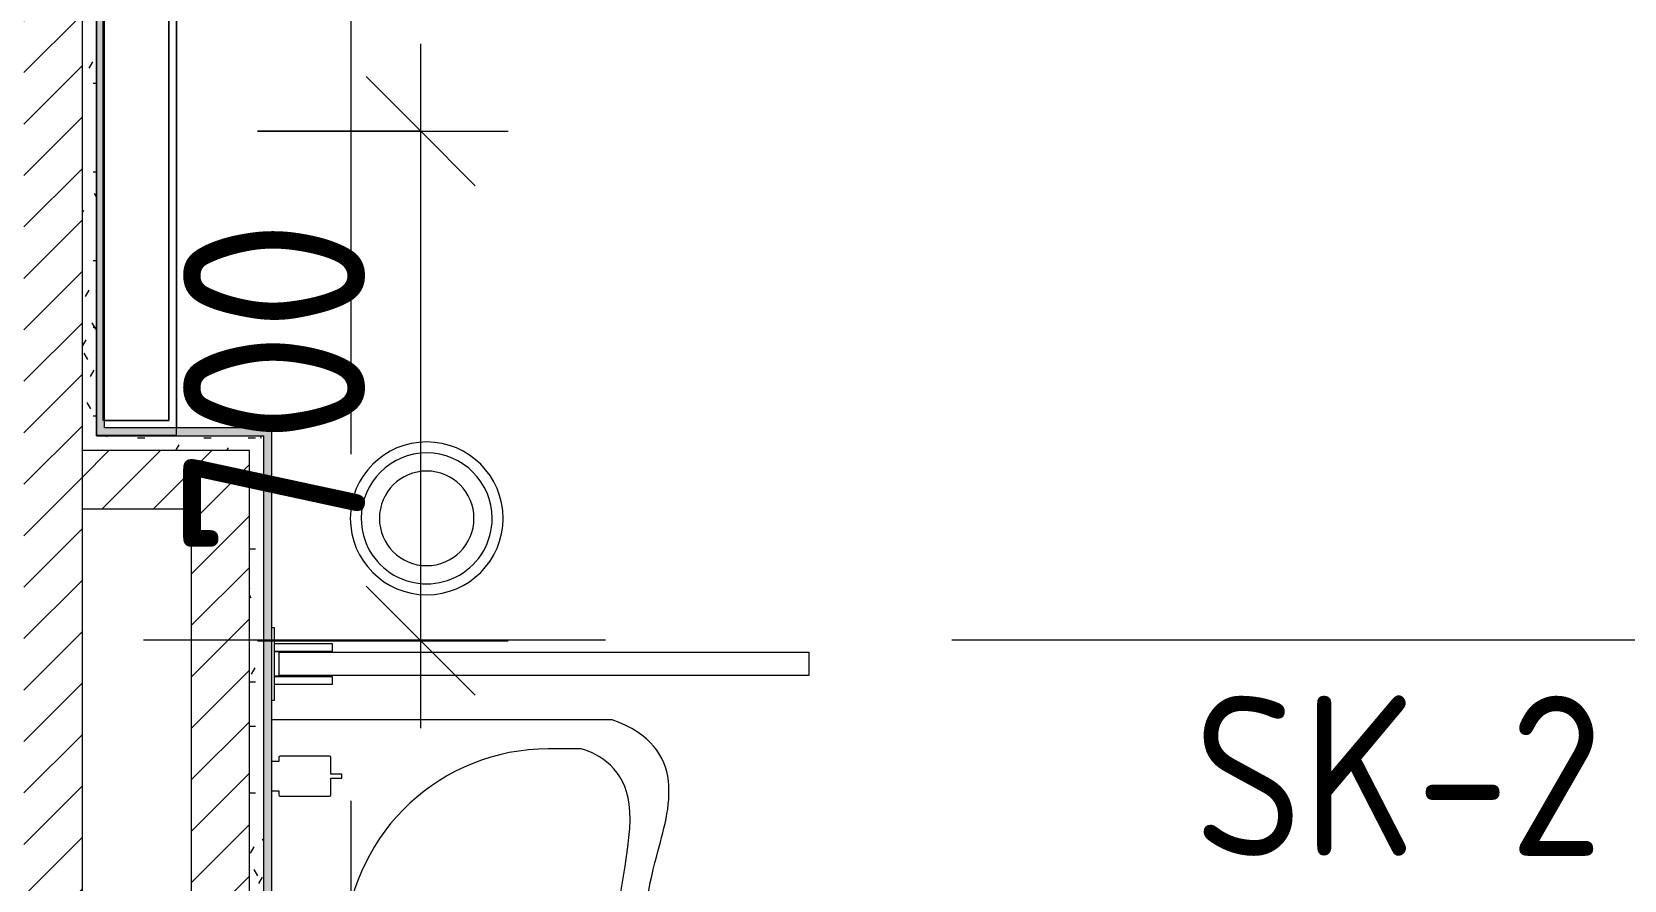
# Model space of a CAD drawing. Header units: millimetres. Extents: x 1322 to 199238, y -8553 to 29000.
# Drawn here: x 18690 to 20879, y 7470 to 8635 of the extents above; entities that cross this region are included whole.
import ezdxf

# ---------------------------------------------------------------- set-up
doc = ezdxf.new("R2010")
doc.units = ezdxf.units.MM
doc.linetypes.add('Осевая', pattern=[3175, 635, -476.25, 1587.5, -476.25])
for name, color, linetype, lineweight in [('A-ANNO-DIMS', 7, 'Continuous', 9), ('A-ANNO-DIMS-100', 7, 'Continuous', 9), ('A-GENM', 7, 'Continuous', 9), ('A-WALL', 7, 'Continuous', 9), ('E-ELEC-FIXT-IDEN', 7, 'Continuous', 9), ('I-WALL', 7, 'Continuous', 9), ('P-SANR-FIXT', 7, 'Continuous', 9), ('Оси-2', 7, 'Осевая', 9)]:
    doc.layers.add(name, color=color, linetype=linetype, lineweight=lineweight)
for name, color, linetype, lineweight, true_color in [('A-WALL-1', 7, 'Continuous', 9, 0x3c3c3c), ('A-WALL-FNSH-1', 7, 'Continuous', 9, 0x3c3c3c), ('I-FURN-1', 7, 'Continuous', 9, 0xf0f0f0)]:
    doc.layers.add(name, color=color, linetype=linetype, lineweight=lineweight, true_color=true_color)
doc.styles.add('GOST Common_3', font='GOST_Common.ttf', dxfattribs={"width": 0.9, "height": 220})
doc.styles.add('ISOCPEUR', font='isocpeur.ttf', dxfattribs={"width": 0.9, "height": 250})
doc.dimstyles.new('ISO-2_5_0_9К_БОЛЬШОЙ_1', dxfattribs={"dimscale": 304.8, "dimtxt": 248.995294, "dimasz": 0.492126, "dimexe": 0.393701, "dimexo": 0.984252, "dimgap": 0, "dimtad": 1, "dimdec": 0, "dimrnd": 10, "dimzin": 0, "dimdsep": 46, "dimtxsty": 'ISOCPEUR', "dimblk1": 'OBLIQUE', "dimblk2": 'OBLIQUE', "dimsah": 1, "dimcen": 0.09, "dimdle": 0.393701, "dimazin": 0, "dimtfac": 1, "dimtdec": 4, "dimtix": 1, "dimtmove": 0, "dimatfit": 3, "dimfxl": 1, "dimtvp": 1, "dimtolj": 1, "dimtzin": 0, "dimarcsym": 2})
pattern_1 = [(45, (-75531.326, 0), (-35.35534, 35.35534), [])]
pattern_2 = [(0, (-75531.326, 0), (121.92, 30.48), [10.058, -81.382, 10.058, -81.382, -487.68]), (0, (-75531.326, 0), (121.92, 30.48), [-182.88, 10.058, -172.822, 10.058, -81.382, -213.36]), (0, (-75531.326, 0), (121.92, 30.48), [-457.2, 10.058, -50.902, 10.058, -142.342]), (120, (-75485.606, 15.24), (-87.356454, 90.345817), [10.058, -81.382, 10.058, -81.382, -487.68]), (120, (-75485.606, 15.24), (-87.356454, 90.345817), [-182.88, 10.058, -172.822, 10.058, -81.382, -213.36]), (120, (-75485.606, 15.24), (-87.356454, 90.345817), [-457.2, 10.058, -50.902, 10.058, -142.342]), (240, (-75470.366, 76.2), (-34.563546, -120.825817), [10.058, -81.382, 10.058, -81.382, -487.68]), (240, (-75470.366, 76.2), (-34.563546, -120.825817), [-182.88, 10.058, -172.822, 10.058, -81.382, -213.36]), (240, (-75470.366, 76.2), (-34.563546, -120.825817), [-457.2, 10.058, -50.902, 10.058, -142.342])]

# ---------------------------------------------------------------- blocks, each defined once
blk = doc.blocks.new('Вешалка - 1_25-V85-План размещения напольных электротехнических лючков и розеток 1 этажа в осях 23_1-33')
at = {"layer": 'I-FURN-1'}
for p, q in [((350, 55), (-350, 55)), ((-350, 55), (-350, -55)), ((-350, -44), (-350, 55)), ((-350, 55), (340.3, 55)), ((-330.4, -46), (-330.4, 44.4)), ((-330.4, -44), (-330.4, 44.4)), ((-330.4, 44.4), (330.2, 44.4)), ((330.2, 44.4), (-330.4, 44.4)), ((330.2, 44.4), (330.2, -46)), ((330.2, -44.1), (330.2, 44.4)), ((350, -55), (350, 55)), ((-350, -55), (350, -55)), ((330.2, -46), (-330.4, -46))]:
    blk.add_line(p, q, dxfattribs=at)
blk = doc.blocks.new('TOY_Диспансер мыло - Дозатор Elegance new 11654 019001 хром-30721027-План размещения напольных электротехнических лючков и розеток 1 этажа в осях 23_1-33')
at = {"layer": 'A-GENM'}
for p, q in [((127.9, 101.6), (122.2, 101.6)), ((122.2, 101.6), (122.2, 86.7)), ((127.9, 86.7), (127.9, 101.6)), ((97.5, 84.7), (97.5, 17)), ((122.2, 86.7), (99.5, 86.7)), ((150.5, 86.7), (127.9, 86.7)), ((152.5, 17), (152.5, 84.7)), ((99.5, 15), (105, 15)), ((105, 15), (105, 5.5)), ((145, 5.5), (145, 15)), ((145, 15), (150.5, 15))]:
    blk.add_line(p, q, dxfattribs=at)
for centre, start, end in [((99.5, 84.7), 90, 180), ((150.5, 84.7), 360, 90), ((99.5, 17), 180, 270), ((150.5, 17), 270, 360)]:
    blk.add_arc(centre, 2, start, end, dxfattribs=at)
blk = doc.blocks.new('мусорная корзина - Round_ Metal-30590745-План размещения напольных электротехнических лючков и розеток 1 этажа в осях 23_1-33')
at = {"layer": 'P-SANR-FIXT'}
for radius, start, end in [(105, 0, 180), (90, 360, 180), (65, 0, 180), (105, 180, 360), (90, 180, 360), (65, 180, 360)]:
    blk.add_arc((0, 0), radius, start, end, dxfattribs=at)
blk = doc.blocks.new('SND_Умывальник МГН_Jika - гибкая подводка_ 640х550х165 PN6_3_ ХВ_ГВ накидная гайка BP DN15_ К-гл_кон_ П DN 50-32632225-План размещения напольных электротехнических лючков и розеток 1 этажа в осях 23_1-33')
at = {"layer": 'P-SANR-FIXT'}
for p, q in [((-320, 0), (-320, -468)), ((320, -468), (320, 0)), ((-280, -380), (-280, -425)), ((280, -425), (280, -380))]:
    blk.add_line(p, q, dxfattribs=at)
for start, end in [(94.3061, 180), (0, 85.696)]:
    blk.add_arc((0, -380), 280, start, end, dxfattribs=at)
for points, knots in [([(-280, -425), (-272.8, -450.8), (-229.3, -523.4), (-61.7, -470), (0, -470)], [-0.6664917, -0.6664917, -0.6664917, -0.6664917, -0.3523534, 0, 0, 0, 0]), ([(0, -470), (61.7, -470), (229.3, -523.4), (272.8, -450.8), (280, -425)], [-0.6664917, -0.6664917, -0.6664917, -0.6664917, -0.3141383, 0, 0, 0, 0]), ([(-320, -468), (-281.1, -574.8), (-131.1, -523.5), (-41.2, -508.8), (0, -512.9)], [0, 0, 0, 0, 0.3972744, 0.715552, 0.715552, 0.715552, 0.715552]), ([(0, -512.9), (41.2, -508.8), (131.1, -523.5), (281.1, -574.8), (320, -468)], [0, 0, 0, 0, 0.3182776, 0.715552, 0.715552, 0.715552, 0.715552])]:
    blk.add_open_spline(points, degree=3, knots=knots, dxfattribs=at)
blk = doc.blocks.new('132_МГН_Поручень для унитаза_тип откидной - ПР 1Р-18619933-План размещения напольных электротехнических лючков и розеток 1 этажа в осях 23_1-33')
at = {"layer": 'A-GENM'}
for p, q in [((-50, -3), (-50, 0)), ((50, 0), (50, -3)), ((50, -3), (-50, -3)), ((-17, -3), (-28.2, -3)), ((-28.2, -83), (-28.2, -3)), ((-17, -3), (-17, -83)), ((-16.6, -8.9), (-16.6, -4.2)), ((-16, -9.5), (-16.6, -8.9)), ((16, -9.5), (-16, -9.5)), ((-16, -738), (-16, -9.5)), ((16, -9.5), (16.6, -8.9)), ((16, -9.5), (16, -738)), ((16.6, -8.9), (16.6, -4.2)), ((28.2, -3), (17, -3)), ((17, -83), (17, -3)), ((28.2, -3), (28.2, -83)), ((-17, -83), (-28.2, -83)), ((28.2, -83), (17, -83)), ((16, -738), (-16, -738))]:
    blk.add_line(p, q, dxfattribs=at)
for centre, start, end in [((-15.3, -4.2), 90, 180), ((15.3, -4.2), 0, 90)]:
    blk.add_arc(centre, 1.24, start, end, dxfattribs=at)
blk = doc.blocks.new('DIMBLOCK31-План размещения напольных электротехнических лючков и розеток 1 этажа в осях 23_1-33')
at = {"layer": 'A-ANNO-DIMS-100'}
for p, q in [((19224.3, 7678.7), (19224.3, 8618.8)), ((18999.7, 8498.8), (19344.3, 8498.8)), ((19224.3, 8498.8), (18999.7, 8498.8)), ((18999.7, 7798.7), (19344.3, 7798.7)), ((19224.3, 7798.7), (18999.7, 7798.7))]:
    blk.add_line(p, q, dxfattribs=at)
at = {"layer": 'A-ANNO-DIMS-100', "lineweight": 20}
for p, q in [((19224.3, 8498.8), (19149.3, 8573.8)), ((19224.3, 8498.8), (19299.3, 8423.8)), ((19224.3, 7798.7), (19149.3, 7873.7)), ((19224.3, 7798.7), (19299.3, 7723.7))]:
    blk.add_line(p, q, dxfattribs=at)
at = {"layer": 'A-ANNO-DIMS-100', "color": 0, "insert": (18897.7, 7911.7), "char_height": 250, "width": 568.858, "attachment_point": 1, "rotation": 90, "line_spacing_factor": 1.149209, "style": 'ISOCPEUR'}
blk.add_mtext('700', dxfattribs=at)
blk = doc.blocks.new('_Oblique')
at = {"color": 0, "linetype": 'ByBlock', "lineweight": -2}
blk.add_line((-0.5, -0.5), (0.5, 0.5), dxfattribs=at)

msp = doc.modelspace()

# ---------------------------------------------------------------- hatches: boundary and pattern name
at = {"layer": 'I-WALL'}
h = msp.add_hatch(dxfattribs=at)
h.set_pattern_fill('FP_3', color=256, style=0, pattern_type=2)
h.set_pattern_definition(pattern_1)
h.paths.add_polyline_path([(18758.7, 5400), (18758.7, 10380), (18678.7, 10380), (18678.7, 5400)])
h = msp.add_hatch(dxfattribs=at)
h.set_pattern_fill('FP_31', color=256, style=0, pattern_type=2)
h.set_pattern_definition(pattern_2)
h.paths.add_polyline_path([(18758.7, 8060), (18778.7, 8060), (18778.7, 10000), (18758.7, 10000), (18758.7, 8744.7)])
for points in [[(18778.7, 8080), (18789.7, 8080), (18789.7, 9980), (18778.7, 9980), (18778.7, 8081.3)], [(19019.7, 8080), (19019.7, 8091), (18789.7, 8091), (18789.7, 8080), (19008.7, 8080)], [(19019.7, 5850), (19019.7, 8080), (19008.7, 8080), (19008.7, 5850)]]:
    msp.add_hatch(color=256, dxfattribs=at).paths.add_polyline_path(points)
h = msp.add_hatch(dxfattribs=at)
h.set_pattern_fill('FP_31', color=256, style=0, pattern_type=2)
h.set_pattern_definition(pattern_2)
h.paths.add_polyline_path([(18988.7, 8060), (18988.7, 8080), (18778.7, 8080), (18778.7, 8060)])
h = msp.add_hatch(dxfattribs=at)
h.set_pattern_fill('FP_31', color=256, style=0, pattern_type=2)
h.set_pattern_definition(pattern_2)
h.paths.add_polyline_path([(19008.7, 5850), (19008.7, 8080), (18988.7, 8080), (18989.8, 5850)])
h = msp.add_hatch(dxfattribs=at)
h.set_pattern_fill('FP_3', color=256, style=0, pattern_type=2)
h.set_pattern_definition(pattern_1)
h.paths.add_polyline_path([(18758.7, 7980), (18988.7, 7980), (18988.7, 8060), (18758.7, 8060)])
h = msp.add_hatch(dxfattribs=at)
h.set_pattern_fill('FP_3', color=256, style=0, pattern_type=2)
h.set_pattern_definition(pattern_1)
h.paths.add_polyline_path([(18908.7, 5830), (18988.7, 5830), (18988.7, 7980), (18908.7, 7980), (18908.7, 6308.8)])

# ---------------------------------------------------------------- linework, layer by layer
at = {"layer": 'A-WALL'}
for p in [(18778.7, 8080), (19008.7, 5850)]:
    msp.add_line(p, (19008.7, 8080), dxfattribs=at)
at = {"layer": 'A-WALL-1'}
for p, q in [((18758.7, 10000), (18758.7, 5400)), ((18778.7, 8080), (18778.7, 9980)), ((18988.7, 8060), (18758.7, 8060)), ((18988.7, 5830), (18988.7, 8060)), ((18758.7, 7980), (18908.7, 7980)), ((18908.7, 7980), (18908.7, 5830))]:
    msp.add_line(p, q, dxfattribs=at)
at = {"layer": 'A-WALL-FNSH-1'}
for p, q in [((18789.7, 8091), (18789.7, 9980)), ((19019.7, 8091), (18789.7, 8091)), ((19019.7, 5861), (19019.7, 8091))]:
    msp.add_line(p, q, dxfattribs=at)
at = {"layer": 'Оси-2'}
for p, q in [((19128.7, 593.7), (19128.7, 19415.1)), ((9318.1, 7800), (47228.7, 7800))]:
    msp.add_line(p, q, dxfattribs=at)

# ---------------------------------------------------------------- block references
at = {"layer": 'I-FURN-1', "rotation": 270.0000000000007}
msp.add_blockref('Вешалка - 1_25-V85-План размещения напольных электротехнических лючков и розеток 1 этажа в осях 23_1-33', (18833.7, 8431.3), dxfattribs=at)
at = {"layer": 'P-SANR-FIXT'}
for name, p, rotation in [('мусорная корзина - Round_ Metal-30590745-План размещения напольных электротехнических лючков и розеток 1 этажа в осях 23_1-33', (19232.5, 7966.8), 180), ('132_МГН_Поручень для унитаза_тип откидной - ПР 1Р-18619933-План размещения напольных электротехнических лючков и розеток 1 этажа в осях 23_1-33', (19019.7, 7766.7), 89.99999999999942), ('SND_Умывальник МГН_Jika - гибкая подводка_ 640х550х165 PN6_3_ ХВ_ГВ накидная гайка BP DN15_ К-гл_кон_ П DN 50-32632225-План размещения напольных электротехнических лючков и розеток 1 этажа в осях 23_1-33', (19019.7, 7370), 89.99999999999977), ('TOY_Диспансер мыло - Дозатор Elegance new 11654 019001 хром-30721027-План размещения напольных электротехнических лючков и розеток 1 этажа в осях 23_1-33', (19014.2, 7737.5), 270)]:
    msp.add_blockref(name, p, dxfattribs=dict(at, rotation=rotation))

# ---------------------------------------------------------------- texts
at = {"layer": 'E-ELEC-FIXT-IDEN', "insert": (20287.1, 7723), "char_height": 220, "width": 707.088, "attachment_point": 1, "style": 'GOST Common_3'}
msp.add_mtext('SK-2', dxfattribs=at)

# ---------------------------------------------------------------- dimensions: what is measured, and where the dimension line sits
at = {"layer": 'A-ANNO-DIMS'}
dim = msp.add_linear_dim(base=(19224.3, 8498.8), p1=(18699.7, 7798.7), p2=(18699.7, 8498.8), angle=90, dimstyle='ISO-2_5_0_9К_БОЛЬШОЙ_1', override={"dimpost": '<>', "dimfxl": 700.000005}, dxfattribs=at)
dim.commit()
dim.dimension.update_dxf_attribs({"geometry": 'DIMBLOCK31-План размещения напольных электротехнических лючков и розеток 1 этажа в осях 23_1-33', "text_midpoint": (19099.3, 8148.8)})

doc.saveas('drawing.dxf')
